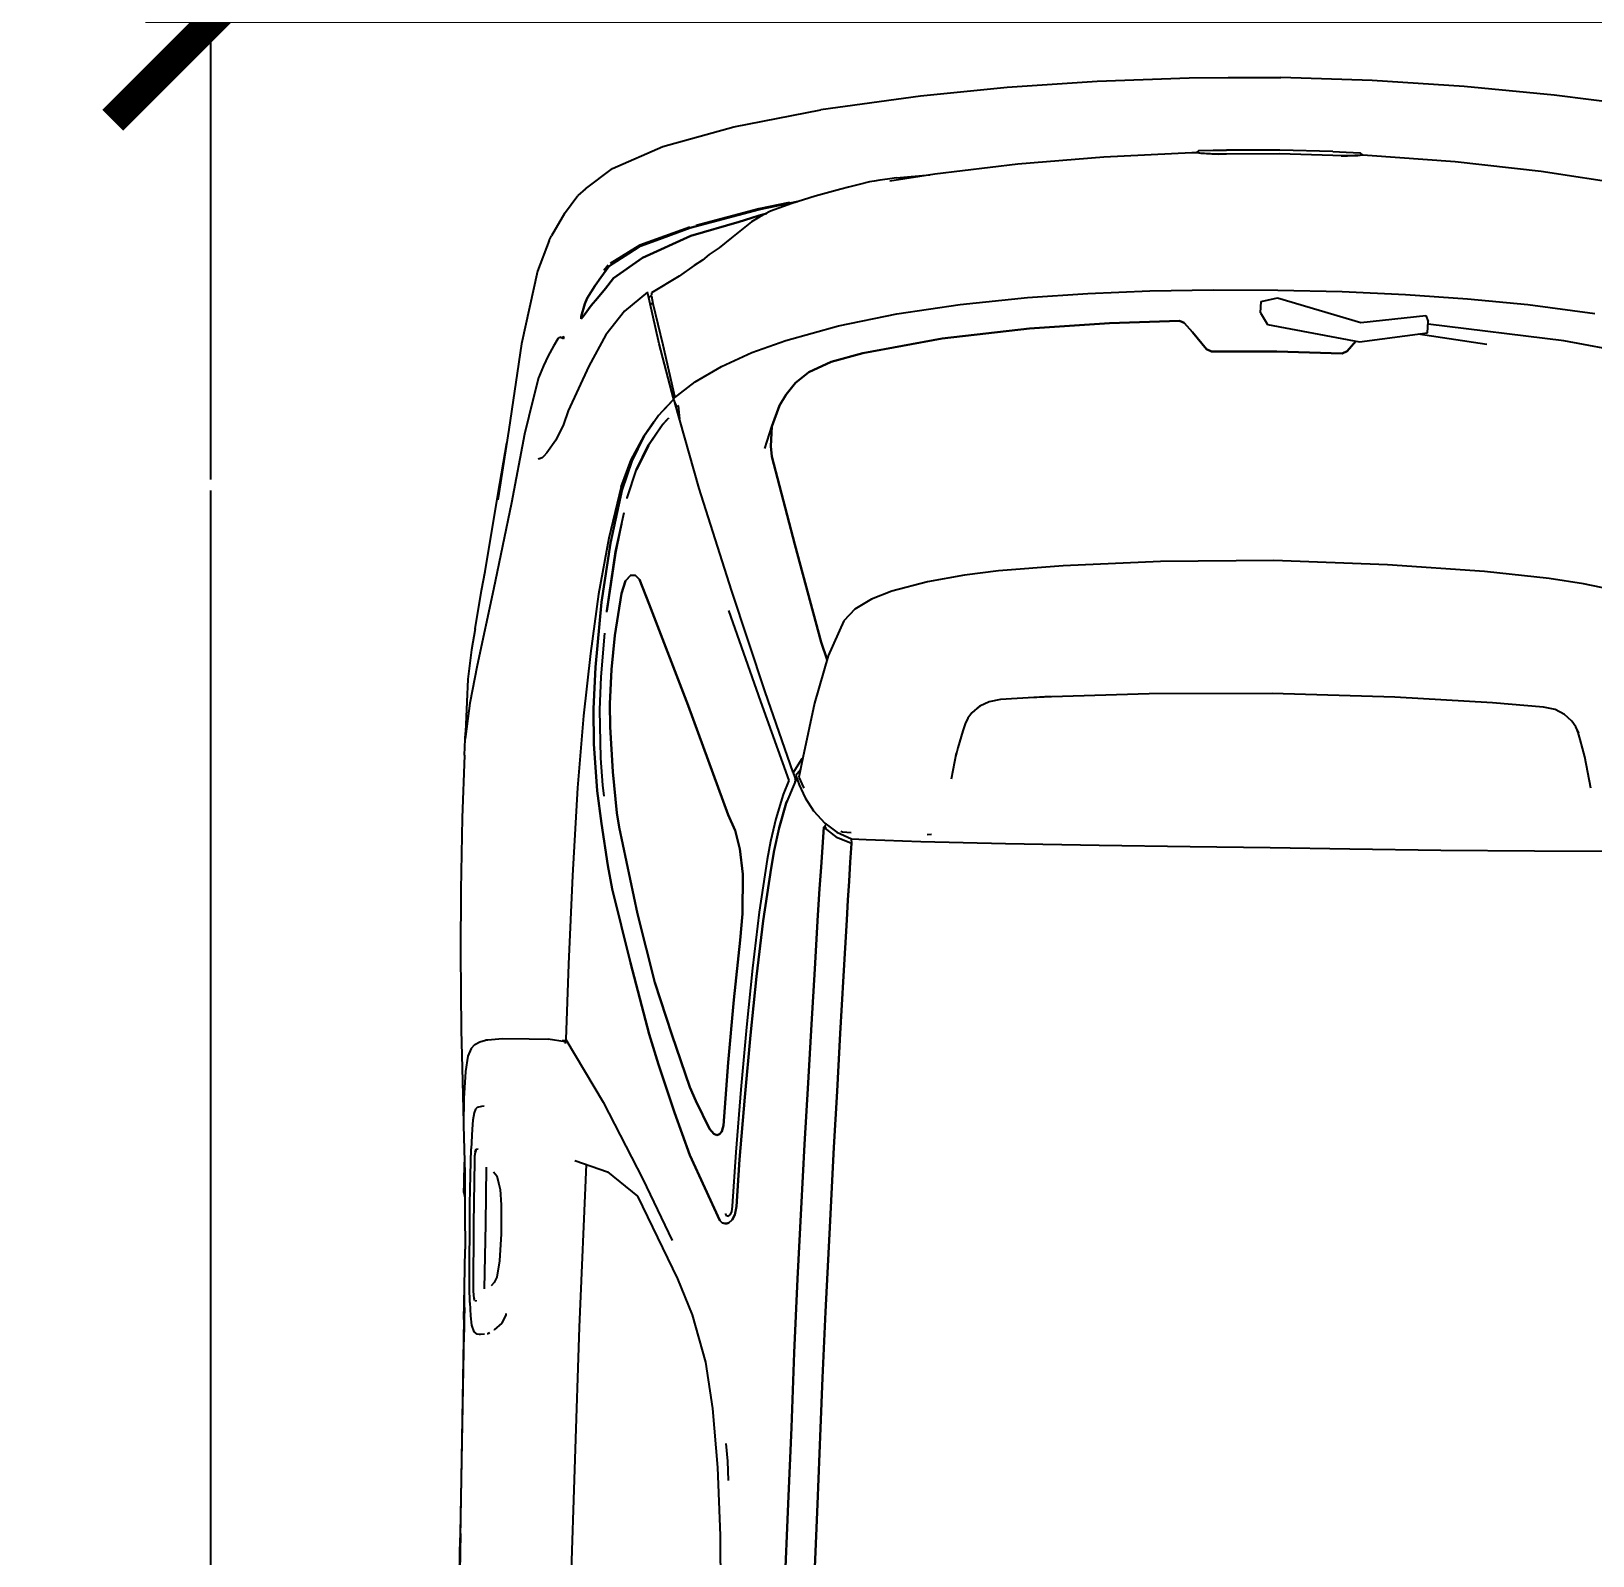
# Model space of a CAD drawing. Header units: inches. Extents: x 7915 to 10666, y -851 to 1175.
# Drawn here: x 8220.7 to 8292.4, y 277.7 to 347.7 of the extents above; entities that cross this region are included whole.
import ezdxf

# ---------------------------------------------------------------- set-up
doc = ezdxf.new("R2010")
doc.units = ezdxf.units.IN
doc.header["$LTSCALE"] = 10
doc.header["$MEASUREMENT"] = 0
doc.linetypes.add('Amconstr', pattern=[9999, 9999, 0])
doc.linetypes.add('HIDDEN', pattern=[9.525, 6.35, -3.175])
for name, color, linetype in [('CAR1', 250, 'Continuous'), ('dim', 1, 'Continuous'), ('PARK LINE', 2, 'Continuous')]:
    doc.layers.add(name, color=color, linetype=linetype)
doc.styles.add('3-16', font='arial.ttf', dxfattribs={"height": 15})
doc.dimstyles.new('3-16 INCH', dxfattribs={"dimtxt": 15, "dimasz": 9, "dimexe": 3, "dimexo": 0.5, "dimgap": 0.5, "dimtad": 1, "dimdec": 4, "dimzin": 0, "dimdsep": 46, "dimlunit": 4, "dimtxsty": '3-16', "dimblk": 'ARCHTICK', "dimcen": 8, "dimdle": 3, "dimclrd": 1, "dimclre": 8, "dimclrt": 2, "dimadec": 3, "dimazin": 0, "dimtfac": 1, "dimtdec": 4, "dimtofl": 0, "dimtmove": 2, "dimatfit": 3, "dimldrblk": 'AERO', "dimfxl": 0, "dimtolj": 1, "dimtzin": 0, "dimarcsym": 0})

# ---------------------------------------------------------------- blocks, each defined once
blk = doc.blocks.new('*U249')
at = {"layer": 'PARK LINE', "linetype": 'Amconstr', "lineweight": 25}
blk.add_line((-17.446, 4.432), (-203.535, 51.706), dxfattribs=at)
blk = doc.blocks.new('*U250')
at = {"layer": 'PARK LINE', "color": 0, "linetype": 'ByBlock', "lineweight": -2}
blk.add_blockref('*U249', (-23.637, -93.045), dxfattribs=at)
blk = doc.blocks.new('A$C6e495745')
at = {"layer": 'CAR1'}
for p, q in [((113.473, 78.573), (124.916, 78.515)), ((125.125, 78.503), (113.538, 78.57)), ((134.942, 78.482), (124.916, 78.515)), ((125.125, 78.503), (134.332, 78.47)), ((134.332, 78.47), (134.942, 78.469)), ((134.966, 78.469), (134.371, 78.469)), ((134.371, 78.469), (134.373, 78.469)), ((135.116, 78.188), (134.692, 78.132)), ((134.942, 78.482), (136.449, 78.477)), ((135.502, 78.469), (134.966, 78.469)), ((135.733, 78.225), (135.116, 78.188)), ((135.487, 78.469), (136.026, 78.472)), ((135.733, 78.225), (136.42, 78.242)), ((136.026, 78.472), (136.454, 78.474)), ((136.42, 78.242), (137.693, 78.264)), ((136.449, 78.477), (138.187, 78.477)), ((137.693, 78.264), (138.994, 78.273)), ((139.85, 78.511), (138.187, 78.477)), ((138.994, 78.273), (140.246, 78.281)), ((141.66, 78.542), (139.85, 78.511)), ((140.246, 78.281), (140.923, 78.278)), ((140.776, 78.561), (140.555, 78.523)), ((141.21, 78.561), (140.776, 78.561)), ((140.776, 78.561), (141.21, 78.561)), ((140.923, 78.278), (141.579, 78.276)), ((142.173, 78.561), (141.21, 78.561)), ((141.21, 78.561), (142.173, 78.561)), ((141.579, 78.276), (142.798, 78.258)), ((143.879, 78.622), (141.66, 78.542)), ((143.696, 78.229), (142.798, 78.258)), ((144.103, 78.197), (143.696, 78.229)), ((145.1, 78.628), (143.879, 78.622)), ((143.982, 78.623), (143.959, 78.622)), ((146.501, 78.725), (143.982, 78.623)), ((144.451, 78.145), (144.103, 78.197)), ((146.338, 78.571), (145.1, 78.628)), ((147.048, 78.472), (146.338, 78.571)), ((148.237, 78.787), (146.501, 78.725)), ((147.402, 78.323), (147.048, 78.472)), ((147.402, 78.323), (147.578, 78.16)), ((150.014, 78.839), (148.237, 78.787)), ((151.791, 78.878), (150.014, 78.839)), ((154.675, 78.902), (151.791, 78.878)), ((157.989, 78.878), (154.675, 78.902)), ((160.859, 78.82), (157.989, 78.878)), ((160.859, 78.82), (161.594, 78.797)), ((161.725, 78.787), (161.594, 78.797)), ((163.318, 78.748), (161.595, 78.797)), ((161.598, 78.796), (161.9, 78.787)), ((163.261, 78.61), (161.725, 78.787)), ((164.984, 78.285), (163.261, 78.61)), ((164.353, 78.715), (163.318, 78.748)), ((165.711, 78.558), (164.353, 78.715)), ((168.492, 77.596), (164.984, 78.285)), ((166.669, 78.408), (165.711, 78.558)), ((166.669, 78.408), (168.43, 78.135)), ((134.271, 77.709), (134.273, 77.752)), ((134.29, 77.534), (134.271, 77.709)), ((134.272, 77.769), (134.29, 77.879)), ((134.385, 78.025), (134.29, 77.879)), ((134.692, 78.132), (134.385, 78.025)), ((135.833, 77.999), (135.815, 77.916)), ((135.833, 77.999), (135.885, 78.028)), ((135.932, 78.04), (135.885, 78.028)), ((136.072, 78.064), (135.932, 78.04)), ((136.277, 78.072), (136.072, 78.064)), ((139.345, 78.097), (136.277, 78.072)), ((136.373, 77.564), (139.351, 77.534)), ((142.248, 78.102), (139.345, 78.097)), ((139.351, 77.534), (141.966, 77.536)), ((142.459, 78.096), (142.248, 78.102)), ((142.632, 78.075), (142.459, 78.096)), ((142.724, 78.038), (142.632, 78.075)), ((142.642, 78.071), (142.692, 78.064)), ((142.692, 78.064), (142.775, 78.025)), ((142.775, 78.025), (142.724, 78.038)), ((142.775, 78.025), (142.791, 77.932)), ((144.611, 78.091), (144.451, 78.145)), ((144.697, 78.006), (144.611, 78.091)), ((144.747, 77.818), (144.697, 78.006)), ((144.759, 77.683), (144.747, 77.818)), ((147.578, 78.16), (147.716, 77.931)), ((147.716, 77.931), (147.794, 77.671)), ((147.794, 77.671), (147.803, 77.641)), ((147.803, 77.641), (147.814, 77.563)), ((147.814, 77.563), (147.877, 76.887)), ((168.43, 78.135), (169.315, 77.987)), ((172.481, 76.823), (168.492, 77.596)), ((169.315, 77.987), (172.923, 77.433)), ((134.307, 77.377), (134.303, 77.41)), ((134.352, 77.303), (134.307, 77.377)), ((134.487, 77.08), (134.485, 77.083)), ((134.805, 76.735), (134.487, 77.08)), ((136.661, 77.111), (136.517, 77.259)), ((136.908, 76.991), (136.661, 77.111)), ((137.669, 76.891), (136.908, 76.991)), ((138.91, 76.832), (137.669, 76.891)), ((140.24, 76.845), (138.91, 76.832)), ((140.947, 76.901), (140.24, 76.845)), ((141.249, 76.98), (140.947, 76.901)), ((141.566, 77.069), (141.249, 76.98)), ((141.749, 77.221), (141.566, 77.069)), ((147.877, 76.887), (147.877, 75.659)), ((175.647, 76.26), (172.481, 76.823)), ((175.843, 76.994), (172.614, 77.444)), ((172.614, 77.444), (172.614, 77.444)), ((172.923, 77.433), (175.233, 77.079)), ((179.787, 76.465), (175.843, 76.994)), ((135.198, 76.564), (134.805, 76.735)), ((135.246, 76.556), (135.198, 76.564)), ((176.46, 76.08), (175.647, 76.26)), ((177.334, 75.879), (176.46, 76.08)), ((183.14, 75.78), (179.787, 76.465)), ((147.877, 75.659), (147.877, 74.786)), ((174.535, 75.529), (174.51, 75.628)), ((174.575, 75.433), (174.524, 75.555)), ((174.639, 75.358), (174.575, 75.433)), ((174.794, 75.226), (174.639, 75.358)), ((178.245, 75.664), (177.334, 75.879)), ((178.793, 75.434), (178.245, 75.664)), ((179.251, 75.229), (178.793, 75.434)), ((184.549, 75.255), (183.14, 75.78)), ((147.768, 74.003), (147.877, 74.786)), ((175.383, 74.83), (174.794, 75.226)), ((176.113, 74.487), (175.383, 74.83)), ((179.71, 74.991), (179.251, 75.229)), ((180.046, 74.79), (179.71, 74.991)), ((180.045, 74.538), (180.119, 74.699)), ((180.046, 74.79), (180.119, 74.699)), ((180.095, 74.646), (180.11, 74.638)), ((180.11, 74.638), (180.154, 74.506)), ((184.549, 75.255), (184.767, 75.15)), ((185.809, 74.572), (184.767, 75.15)), ((147.866, 73.977), (145.015, 72.232)), ((147.811, 74.001), (147.691, 74.004)), ((147.694, 73.872), (147.82, 73.972)), ((147.811, 73.972), (147.811, 74.152)), ((147.811, 73.943), (147.811, 73.965)), ((151.337, 73.904), (147.866, 73.977)), ((155.408, 73.779), (151.337, 73.904)), ((176.738, 74.269), (176.113, 74.487)), ((178.809, 73.358), (176.738, 74.269)), ((180.149, 74.522), (180.053, 74.555)), ((185.809, 74.572), (186.645, 73.972)), ((186.952, 73.625), (186.645, 73.972)), ((134.676, 73.181), (110.975, 73.651)), ((142.15, 72.97), (134.676, 73.181)), ((142.325, 73.489), (141.821, 71.987)), ((159.43, 73.604), (155.408, 73.779)), ((162.753, 73.378), (159.43, 73.604)), ((165.609, 73.097), (162.753, 73.378)), ((180.252, 72.594), (178.809, 73.358)), ((180.973, 73.742), (181.146, 73.596)), ((181.091, 73.741), (180.973, 73.742)), ((181.146, 73.596), (180.973, 73.742)), ((180.973, 73.742), (181.091, 73.741)), ((181.665, 73.572), (181.091, 73.741)), ((181.091, 73.741), (181.665, 73.572)), ((181.146, 73.596), (181.602, 73.287)), ((181.602, 73.287), (181.146, 73.596)), ((181.602, 73.287), (181.939, 73)), ((181.939, 73), (181.602, 73.287)), ((181.927, 73.469), (181.665, 73.572)), ((181.665, 73.572), (181.927, 73.469)), ((182.223, 73.302), (181.927, 73.469)), ((181.927, 73.469), (182.223, 73.302)), ((182.52, 73.114), (182.223, 73.302)), ((182.223, 73.302), (182.52, 73.114)), ((186.952, 73.625), (187.903, 72.388)), ((157.813, 72.484), (155.887, 72.168)), ((155.887, 72.168), (157.813, 72.484)), ((159.315, 72.7), (157.813, 72.484)), ((157.813, 72.484), (159.315, 72.7)), ((161.464, 72.89), (159.315, 72.7)), ((159.315, 72.7), (161.464, 72.89)), ((159.579, 72.439), (160.81, 72.551)), ((160.81, 72.551), (163.034, 72.631)), ((163.081, 72.917), (161.464, 72.89)), ((161.464, 72.89), (163.081, 72.917)), ((163.034, 72.631), (164.544, 72.596)), ((164.99, 72.862), (163.081, 72.917)), ((163.081, 72.917), (164.99, 72.862)), ((164.544, 72.596), (166.55, 72.446)), ((167.973, 72.615), (164.99, 72.862)), ((164.99, 72.862), (167.973, 72.615)), ((168.349, 72.758), (165.609, 73.097)), ((170.695, 72.243), (167.973, 72.615)), ((167.973, 72.615), (170.695, 72.243)), ((170.923, 72.331), (168.349, 72.758)), ((181.362, 71.744), (180.252, 72.594)), ((181.939, 73), (182.392, 72.636)), ((182.392, 72.636), (181.939, 73)), ((182.392, 72.636), (182.864, 72.271)), ((182.864, 72.271), (182.392, 72.636)), ((182.891, 72.858), (182.52, 73.114)), ((182.52, 73.114), (182.891, 72.858)), ((183.392, 72.494), (182.891, 72.858)), ((182.891, 72.858), (183.392, 72.494)), ((183.465, 72.531), (183.215, 72.724)), ((183.534, 72.295), (183.392, 72.494)), ((183.392, 72.494), (183.534, 72.295)), ((141.821, 71.987), (140.729, 70.595)), ((145.015, 72.232), (141.506, 70.359)), ((154.818, 71.944), (151.434, 71.058)), ((151.434, 71.058), (154.818, 71.944)), ((155.887, 72.168), (154.818, 71.944)), ((154.818, 71.944), (155.887, 72.168)), ((157.658, 71.667), (158.319, 71.777)), ((158.319, 71.777), (157.658, 71.667)), ((158.319, 71.777), (160.198, 71.99)), ((160.198, 71.99), (158.319, 71.777)), ((159.066, 72.381), (159.579, 72.439)), ((160.198, 71.99), (162.258, 72.14)), ((162.258, 72.14), (160.198, 71.99)), ((162.258, 72.14), (163.313, 72.173)), ((163.313, 72.173), (162.258, 72.14)), ((163.313, 72.173), (164.9, 72.122)), ((164.9, 72.122), (163.313, 72.173)), ((164.9, 72.122), (166.46, 71.986)), ((166.46, 71.986), (164.9, 72.122)), ((166.46, 71.986), (168.383, 71.707)), ((168.383, 71.707), (166.46, 71.986)), ((167.529, 72.372), (167.58, 72.369)), ((170.24, 72.017), (167.572, 72.369)), ((167.58, 72.369), (170.311, 72.011)), ((171.293, 71.809), (170.24, 72.017)), ((170.311, 72.011), (172.116, 71.642)), ((173.168, 71.742), (170.695, 72.243)), ((170.695, 72.243), (173.168, 71.742)), ((173.281, 71.785), (170.923, 72.331)), ((171.568, 71.754), (171.293, 71.809)), ((174.48, 71.324), (173.168, 71.742)), ((173.168, 71.742), (174.48, 71.324)), ((173.28, 71.786), (173.281, 71.785)), ((173.281, 71.785), (174.536, 71.344)), ((174.536, 71.344), (173.281, 71.785)), ((182.25, 70.708), (181.362, 71.744)), ((182.864, 72.271), (183.819, 70.959)), ((183.819, 70.959), (182.864, 72.271)), ((184.393, 71.085), (183.529, 72.435)), ((184.007, 71.596), (183.534, 72.295)), ((183.534, 72.295), (184.007, 71.596)), ((187.903, 72.388), (188.94, 70.089)), ((151.434, 71.058), (148.171, 70.161)), ((148.171, 70.161), (151.434, 71.058)), ((153.682, 70.77), (157.658, 71.667)), ((157.658, 71.667), (153.682, 70.77)), ((168.383, 71.707), (168.98, 71.54)), ((168.98, 71.54), (168.383, 71.707)), ((168.98, 71.54), (169.232, 71.291)), ((169.232, 71.291), (168.98, 71.54)), ((169.229, 71.079), (169.041, 70.889)), ((169.041, 70.889), (169.229, 71.079)), ((169.232, 71.291), (169.229, 71.079)), ((169.229, 71.079), (169.232, 71.291)), ((172.752, 71.512), (172.79, 71.504)), ((172.79, 71.504), (174.098, 71.095)), ((175.197, 70.57), (174.076, 71.102)), ((174.098, 71.095), (175.233, 70.563)), ((175.646, 70.776), (174.48, 71.324)), ((174.48, 71.324), (175.646, 70.776)), ((174.536, 71.344), (175.646, 70.776)), ((175.646, 70.776), (174.536, 71.344)), ((184.345, 71.076), (184.007, 71.596)), ((184.007, 71.596), (184.345, 71.076)), ((184.626, 70.357), (184.345, 71.076)), ((184.345, 71.076), (184.626, 70.357)), ((185.258, 68.806), (184.393, 71.085)), ((140.729, 70.595), (136.949, 68.702)), ((141.506, 70.359), (138.704, 68.972)), ((150.546, 69.934), (153.682, 70.77)), ((153.682, 70.77), (150.546, 69.934)), ((167.913, 70.429), (163.291, 68.571)), ((163.291, 68.571), (167.913, 70.429)), ((169.041, 70.889), (167.913, 70.429)), ((167.913, 70.429), (169.041, 70.889)), ((176.156, 69.93), (175.197, 70.57)), ((175.233, 70.563), (176.175, 69.934)), ((176.287, 70.332), (175.646, 70.776)), ((175.646, 70.776), (176.284, 70.335)), ((176.284, 70.335), (176.295, 70.326)), ((176.587, 70.124), (176.299, 70.323)), ((181.724, 70.45), (179.84, 69.969)), ((179.874, 70.132), (181.842, 70.614)), ((181.664, 70.571), (181.762, 70.457)), ((182.065, 70.519), (181.724, 70.45)), ((181.842, 70.614), (182.25, 70.708)), ((181.98, 70.646), (182.076, 70.534)), ((182.085, 70.519), (182.065, 70.519)), ((182.076, 70.534), (182.089, 70.512)), ((182.218, 70.518), (182.12, 70.518)), ((183.004, 69.264), (182.218, 70.518)), ((183.819, 70.959), (184.852, 68.754)), ((184.852, 68.754), (183.819, 70.959)), ((185.227, 68.784), (184.626, 70.357)), ((184.626, 70.357), (185.227, 68.784)), ((146.782, 69.71), (144.594, 68.949)), ((144.594, 68.949), (146.782, 69.71)), ((148.171, 70.161), (146.782, 69.71)), ((146.782, 69.71), (148.171, 70.161)), ((148.164, 69.11), (150.546, 69.934)), ((150.546, 69.934), (148.164, 69.11)), ((176.466, 69.655), (176.156, 69.93)), ((176.175, 69.934), (176.467, 69.664)), ((176.467, 69.664), (176.459, 69.661)), ((176.968, 69.772), (176.587, 70.124)), ((176.877, 69.856), (176.879, 69.854)), ((176.879, 69.854), (177.328, 69.439)), ((177.328, 69.439), (176.968, 69.772)), ((177.379, 69.44), (179.874, 70.132)), ((179.84, 69.969), (177.427, 69.381)), ((188.94, 70.089), (189.889, 66.85)), ((144.594, 68.949), (142.645, 68.211)), ((142.645, 68.211), (144.594, 68.949)), ((145.761, 68.249), (148.164, 69.11)), ((148.164, 69.11), (145.761, 68.249)), ((173.268, 68.203), (177.194, 69.385)), ((177.038, 69.224), (176.451, 69.162)), ((177.075, 69.337), (177.003, 69.268)), ((177.054, 69.203), (177.003, 69.268)), ((177.367, 69.455), (177.075, 69.337)), ((177.133, 69.361), (177.128, 69.365)), ((177.367, 69.455), (178.161, 68.454)), ((183.497, 68.574), (183.004, 69.264)), ((136.949, 68.702), (135.309, 68.002)), ((142.645, 68.211), (139.657, 66.787)), ((139.657, 66.787), (142.645, 68.211)), ((145.135, 67.968), (145.761, 68.249)), ((145.761, 68.249), (145.135, 67.968)), ((163.291, 68.571), (158.296, 66.665)), ((158.296, 66.665), (163.291, 68.571)), ((168.61, 66.662), (173.268, 68.203)), ((178.161, 68.454), (178.882, 67.256)), ((183.746, 68.208), (183.497, 68.574)), ((184.009, 67.896), (183.746, 68.208)), ((184.852, 68.754), (185.53, 66.54)), ((185.53, 66.54), (184.852, 68.754)), ((186.11, 65.635), (185.227, 68.784)), ((185.227, 68.784), (186.11, 65.635)), ((186.144, 65.639), (185.343, 68.508)), ((135.309, 68.002), (133.149, 67.357)), ((143.867, 67.323), (145.135, 67.968)), ((145.135, 67.968), (143.867, 67.323)), ((184.33, 67.438), (184.009, 67.896)), ((184.793, 66.886), (184.33, 67.438)), ((128.314, 66.738), (125.201, 66.579)), ((131.016, 67.002), (128.314, 66.738)), ((133.149, 67.357), (131.016, 67.002)), ((139.657, 66.787), (139.56, 66.68)), ((139.56, 66.68), (139.657, 66.787)), ((143.579, 66.977), (143.628, 67.124)), ((143.628, 67.124), (143.579, 66.977)), ((143.629, 66.87), (143.579, 66.977)), ((143.579, 66.977), (143.629, 66.87)), ((143.628, 67.124), (143.867, 67.323)), ((143.867, 67.323), (143.628, 67.124)), ((143.747, 66.76), (143.629, 66.87)), ((143.629, 66.87), (143.747, 66.76)), ((143.913, 66.708), (143.747, 66.76)), ((143.747, 66.76), (143.765, 66.756)), ((143.747, 66.76), (143.913, 66.708)), ((167.679, 66.787), (163.514, 65.26)), ((178.882, 67.256), (179.532, 65.878)), ((185.535, 65.973), (184.793, 66.886)), ((189.889, 66.85), (190.724, 62.862)), ((125.201, 66.579), (121.984, 66.507)), ((128.618, 66.281), (127.72, 66.244)), ((129.43, 66.373), (128.618, 66.281)), ((139.56, 66.68), (139.524, 66.567)), ((139.524, 66.567), (139.56, 66.68)), ((139.524, 66.567), (139.525, 66.473)), ((139.525, 66.473), (139.524, 66.567)), ((139.524, 66.567), (139.525, 66.559)), ((139.525, 66.473), (139.552, 66.375)), ((139.552, 66.375), (139.525, 66.473)), ((139.551, 66.383), (139.552, 66.375)), ((139.552, 66.375), (139.699, 66.227)), ((139.699, 66.227), (139.552, 66.375)), ((139.699, 66.227), (139.925, 66.109)), ((139.925, 66.109), (139.699, 66.227)), ((139.927, 66.34), (139.85, 66.439)), ((139.861, 66.425), (139.868, 66.47)), ((139.868, 66.47), (139.98, 66.541)), ((139.925, 66.109), (140.32, 66.04)), ((140.32, 66.04), (139.925, 66.109)), ((140.069, 66.266), (139.927, 66.34)), ((140.32, 66.228), (140.069, 66.266)), ((142.814, 66.105), (140.32, 66.228)), ((140.32, 66.04), (142.468, 65.925)), ((142.468, 65.925), (140.32, 66.04)), ((145.689, 65.905), (142.814, 66.105)), ((144.029, 66.691), (143.913, 66.708)), ((143.913, 66.708), (144.029, 66.691)), ((144.019, 66.694), (144.029, 66.691)), ((146.921, 66.508), (144.029, 66.691)), ((144.029, 66.691), (146.921, 66.508)), ((149.804, 66.292), (146.921, 66.508)), ((146.921, 66.508), (149.804, 66.292)), ((152.545, 66.043), (149.804, 66.292)), ((149.804, 66.292), (152.545, 66.043)), ((153.753, 65.939), (152.545, 66.043)), ((152.545, 66.043), (153.753, 65.939)), ((156.742, 66.104), (155.575, 65.963)), ((155.575, 65.963), (156.742, 66.104)), ((157.579, 66.334), (156.742, 66.104)), ((156.742, 66.104), (157.579, 66.334)), ((158.296, 66.665), (157.579, 66.334)), ((157.579, 66.334), (158.296, 66.665)), ((163.964, 65.044), (168.61, 66.662)), ((185.53, 66.54), (185.703, 66.007)), ((185.703, 66.007), (185.53, 66.54)), ((185.703, 66.007), (185.831, 65.632)), ((185.831, 65.632), (185.703, 66.007)), ((142.468, 65.925), (145.345, 65.725)), ((145.345, 65.725), (142.468, 65.925)), ((145.345, 65.725), (148.185, 65.502)), ((148.185, 65.502), (145.345, 65.725)), ((148.552, 65.69), (145.689, 65.905)), ((148.185, 65.502), (150.884, 65.263)), ((150.884, 65.263), (148.185, 65.502)), ((151.261, 65.45), (148.552, 65.69)), ((153.851, 65.183), (151.261, 65.45)), ((155.575, 65.963), (153.753, 65.939)), ((153.753, 65.939), (155.575, 65.963)), ((179.532, 65.878), (180.116, 64.328)), ((185.773, 65.595), (185.535, 65.973)), ((186.035, 65.104), (185.773, 65.595)), ((185.831, 65.632), (185.898, 65.399)), ((185.898, 65.399), (185.831, 65.632)), ((185.898, 65.399), (185.937, 65.288)), ((185.937, 65.288), (185.898, 65.399)), ((186.502, 63.855), (186.11, 65.635)), ((186.11, 65.635), (186.502, 63.855)), ((186.451, 64.24), (186.144, 65.639)), ((150.884, 65.263), (153.445, 64.989)), ((153.445, 64.989), (150.884, 65.263)), ((153.445, 64.989), (155.873, 64.661)), ((155.873, 64.661), (153.445, 64.989)), ((156.273, 64.847), (153.851, 65.183)), ((155.873, 64.661), (156.682, 64.528)), ((156.682, 64.528), (155.873, 64.661)), ((157.096, 64.708), (156.273, 64.847)), ((158.143, 64.482), (157.096, 64.708)), ((163.514, 65.26), (159.907, 63.902)), ((160.273, 63.708), (163.964, 65.044)), ((170.748, 63.779), (174.783, 64.892)), ((174.783, 64.892), (170.748, 63.779)), ((174.783, 64.892), (175.25, 64.947)), ((175.25, 64.947), (174.783, 64.892)), ((175.142, 65.212), (175.226, 65.184)), ((175.142, 65.212), (176.15, 64.904)), ((175.25, 64.947), (176.15, 64.904)), ((176.15, 64.904), (175.25, 64.947)), ((176.15, 64.904), (177.116, 64.567)), ((177.116, 64.567), (176.15, 64.904)), ((177.116, 64.567), (177.631, 64.267)), ((177.631, 64.267), (177.116, 64.567)), ((186.412, 64.136), (186.035, 65.104)), ((156.682, 64.528), (157.727, 64.315)), ((157.727, 64.315), (156.682, 64.528)), ((157.727, 64.315), (158.86, 64.006)), ((158.86, 64.006), (157.727, 64.315)), ((159.264, 64.157), (158.143, 64.482)), ((158.86, 64.006), (158.971, 63.962)), ((159.931, 63.584), (158.86, 64.006)), ((159.907, 63.902), (159.264, 64.157)), ((159.91, 63.903), (159.907, 63.902)), ((177.631, 64.267), (178.168, 63.858)), ((178.168, 63.858), (177.631, 64.267)), ((178.168, 63.858), (178.666, 63.239)), ((178.666, 63.239), (178.168, 63.858)), ((180.116, 64.328), (180.821, 61.915)), ((186.752, 63.073), (186.412, 64.136)), ((126.687, 63.472), (122.158, 63.605)), ((122.158, 63.605), (126.687, 63.472)), ((130.197, 63.375), (126.687, 63.472)), ((126.687, 63.472), (130.197, 63.375)), ((133.634, 63.286), (130.197, 63.375)), ((130.197, 63.375), (133.634, 63.286)), ((137.034, 63.185), (133.634, 63.286)), ((133.634, 63.286), (137.034, 63.185)), ((140.269, 63.071), (137.034, 63.185)), ((137.034, 63.185), (140.269, 63.071)), ((159.119, 63.14), (158.537, 62.756)), ((159.717, 63.422), (159.119, 63.14)), ((159.593, 63.223), (159.562, 63.203)), ((160.062, 63.442), (159.593, 63.223)), ((160.149, 63.584), (159.717, 63.422)), ((159.857, 63.613), (159.931, 63.584)), ((160.259, 63.716), (159.926, 63.579)), ((159.926, 63.579), (159.948, 63.509)), ((159.931, 63.584), (159.993, 63.607)), ((159.931, 63.581), (159.931, 63.584)), ((159.933, 63.503), (159.932, 63.561)), ((160.361, 63.39), (160.062, 63.442)), ((160.413, 63.38), (160.149, 63.584)), ((160.259, 63.716), (160.93, 63.306)), ((160.662, 63.334), (160.361, 63.39)), ((160.962, 63.28), (160.662, 63.334)), ((160.93, 63.306), (160.958, 63.281)), ((163.478, 62.774), (160.962, 63.28)), ((166.276, 62.504), (170.748, 63.779)), ((170.748, 63.779), (166.276, 62.504)), ((178.666, 63.239), (179.159, 62.228)), ((179.159, 62.228), (178.666, 63.239)), ((143.207, 62.951), (140.269, 63.071)), ((140.269, 63.071), (143.207, 62.951)), ((146.039, 62.823), (143.207, 62.951)), ((143.207, 62.951), (146.039, 62.823)), ((148.722, 62.7), (146.039, 62.823)), ((146.039, 62.823), (148.722, 62.7)), ((151.28, 62.585), (148.722, 62.7)), ((148.722, 62.7), (151.28, 62.585)), ((153.736, 62.478), (151.28, 62.585)), ((151.28, 62.585), (153.736, 62.478)), ((154.954, 62.422), (153.736, 62.478)), ((153.736, 62.478), (154.954, 62.422)), ((155.956, 62.368), (154.954, 62.422)), ((154.954, 62.422), (155.956, 62.368)), ((158.537, 62.756), (157.971, 62.215)), ((165.664, 62.169), (163.478, 62.774)), ((165.476, 62.221), (166.276, 62.504)), ((166.276, 62.504), (165.476, 62.221)), ((187.102, 61.896), (186.752, 63.073)), ((191.425, 58.292), (190.724, 62.862)), ((122.175, 62.26), (126.688, 62.13)), ((126.688, 62.13), (122.175, 62.26)), ((126.688, 62.13), (130.193, 62.034)), ((130.193, 62.034), (126.688, 62.13)), ((130.193, 62.034), (132.498, 61.972)), ((132.498, 61.972), (130.193, 62.034)), ((132.498, 61.972), (135.528, 61.874)), ((135.528, 61.874), (132.498, 61.972)), ((135.528, 61.874), (139.113, 61.746)), ((139.113, 61.746), (135.528, 61.874)), ((139.113, 61.746), (143.079, 61.595)), ((143.079, 61.595), (139.113, 61.746)), ((156.862, 62.318), (155.956, 62.368)), ((155.956, 62.368), (156.862, 62.318)), ((157.793, 62.273), (156.862, 62.318)), ((156.862, 62.318), (157.793, 62.273)), ((157.307, 61.625), (157.793, 62.273)), ((157.971, 62.215), (157.571, 61.666)), ((157.793, 62.186), (157.73, 62.189)), ((157.793, 62.273), (157.922, 62.148)), ((157.84, 62.228), (157.793, 62.186)), ((167.275, 61.483), (165.664, 62.169)), ((179.159, 62.228), (179.581, 60.773)), ((179.581, 60.773), (179.159, 62.228)), ((180.821, 61.915), (181.405, 59.24)), ((187.196, 61.546), (187.102, 61.896)), ((143.079, 61.595), (145.679, 61.492)), ((145.679, 61.492), (143.079, 61.595)), ((145.679, 61.492), (148.32, 61.382)), ((148.32, 61.382), (145.679, 61.492)), ((148.32, 61.382), (150.957, 61.268)), ((150.957, 61.268), (148.32, 61.382)), ((150.957, 61.268), (153.55, 61.153)), ((153.55, 61.153), (150.957, 61.268)), ((153.55, 61.153), (154.446, 61.112)), ((154.446, 61.112), (153.55, 61.153)), ((154.446, 61.112), (155.328, 61.071)), ((155.328, 61.071), (154.446, 61.112)), ((155.328, 61.071), (156.196, 61.03)), ((156.196, 61.03), (155.328, 61.071)), ((156.196, 61.03), (157.048, 60.989)), ((157.048, 60.989), (156.196, 61.03)), ((157.048, 60.989), (157.307, 61.625)), ((157.27, 60.998), (157.048, 60.989)), ((157.266, 60.989), (157.246, 60.307)), ((157.571, 61.666), (157.266, 60.989)), ((157.585, 61.413), (157.562, 61.006)), ((157.611, 61.483), (157.585, 61.413)), ((167.819, 60.985), (167.275, 61.483)), ((168.281, 60.228), (167.819, 60.985)), ((187.326, 61.056), (187.196, 61.546)), ((187.449, 60.584), (187.326, 61.056)), ((157.246, 60.307), (157.226, 59.461)), ((179.581, 60.773), (180.302, 57.138)), ((180.302, 57.138), (179.581, 60.773)), ((187.492, 60.371), (187.449, 60.584)), ((187.529, 60.109), (187.492, 60.371)), ((168.668, 59.288), (168.281, 60.228)), ((187.513, 59.647), (187.856, 57.578)), ((187.587, 59.759), (187.529, 60.109)), ((187.66, 59.343), (187.587, 59.759)), ((157.226, 59.461), (157.21, 58.637)), ((169.12, 57.659), (168.668, 59.288)), ((181.405, 59.24), (181.876, 56.339)), ((187.66, 59.343), (187.816, 57.814)), ((157.21, 58.637), (157.196, 57.805)), ((191.875, 54.323), (191.425, 58.292)), ((157.196, 57.805), (157.153, 53.909)), ((157.513, 57.521), (157.541, 57.315)), ((169.445, 55.973), (169.113, 57.657)), ((187.856, 57.578), (188.369, 53.785)), ((180.302, 57.138), (180.819, 53.131)), ((180.819, 53.131), (180.302, 57.138)), ((161.272, 56.229), (160.068, 56.452)), ((161.509, 56.163), (161.092, 56.256)), ((162.3, 55.942), (161.509, 56.163)), ((169.668, 54.414), (169.445, 55.973)), ((181.876, 56.339), (182.238, 53.251)), ((162.624, 55.84), (162.3, 55.942)), ((162.884, 55.717), (162.624, 55.84)), ((163.137, 55.535), (162.884, 55.717)), ((163.443, 55.19), (163.137, 55.535)), ((163.451, 55.174), (163.33, 55.318)), ((163.654, 54.758), (163.451, 55.174)), ((163.761, 54.232), (163.654, 54.758)), ((157.153, 53.909), (157.131, 49.612)), ((163.93, 51.934), (163.761, 54.232)), ((169.943, 51.439), (169.668, 54.414)), ((192.21, 50.186), (191.875, 54.323)), ((180.819, 53.131), (181.116, 49.465)), ((181.116, 49.465), (180.819, 53.131)), ((182.238, 53.251), (182.467, 50.482)), ((188.369, 53.785), (188.754, 49.83)), ((163.925, 51.885), (163.859, 52.897)), ((164.12, 47.403), (163.925, 51.885)), ((170.199, 46.976), (169.943, 51.439)), ((182.467, 50.482), (182.625, 47.629)), ((157.131, 49.612), (157.127, 45.424)), ((188.754, 49.83), (188.997, 45.795)), ((192.422, 45.965), (192.21, 50.186)), ((181.116, 49.465), (181.265, 46.255)), ((181.265, 46.255), (181.116, 49.465)), ((164.216, 41.759), (164.12, 47.403)), ((182.625, 47.629), (182.717, 44.714)), ((170.321, 41.759), (170.199, 46.976)), ((181.183, 46.035), (180.759, 45.65)), ((180.759, 45.65), (181.183, 46.035)), ((181.265, 46.255), (181.183, 46.035)), ((181.183, 46.035), (181.265, 46.255)), ((192.496, 41.759), (192.422, 45.965)), ((157.127, 45.424), (157.138, 41.759)), ((180.759, 45.65), (179.981, 44.99)), ((179.981, 44.99), (180.759, 45.65)), ((188.953, 44.938), (188.964, 45.206)), ((188.964, 45.206), (188.979, 45.433)), ((188.979, 45.375), (188.964, 45.124)), ((188.979, 45.433), (188.999, 45.589)), ((189.009, 45.573), (188.979, 45.375)), ((188.997, 45.795), (189.001, 45.6)), ((188.999, 45.589), (189.001, 45.6)), ((189.101, 45.468), (189.009, 45.573)), ((189.101, 45.468), (189.121, 44.809)), ((179.981, 44.99), (179.877, 44.766)), ((179.877, 44.766), (179.981, 44.99)), ((179.877, 44.766), (179.927, 41.759)), ((179.927, 41.759), (179.877, 44.766)), ((182.717, 44.714), (182.744, 41.759)), ((188.948, 44.611), (188.953, 44.938)), ((188.952, 44.202), (188.948, 44.611)), ((188.953, 44.872), (188.949, 44.579)), ((188.964, 45.124), (188.953, 44.872)), ((189.121, 44.809), (189.137, 44.198)), ((189, 41.759), (188.952, 44.202)), ((189.171, 41.759), (189.137, 44.198)), ((192.499, 41.759), (192.453, 44.173)), ((181.691, 42.541), (181.159, 42.215)), ((181.691, 42.541), (182.202, 42.521)), ((182.202, 42.521), (182.389, 41.77)), ((157.138, 41.759), (157.127, 38.095)), ((164.12, 36.116), (164.216, 41.759)), ((170.199, 36.541), (170.321, 41.759)), ((179.927, 41.759), (179.877, 38.753)), ((179.877, 38.753), (179.927, 41.759)), ((181.159, 42.215), (180.41, 37.967)), ((182.389, 41.77), (181.301, 37.929)), ((182.744, 41.759), (182.717, 38.805)), ((188.952, 39.316), (189, 41.759)), ((189.137, 39.321), (189.171, 41.759)), ((192.422, 37.552), (192.499, 41.759)), ((179.877, 38.753), (179.981, 38.528)), ((179.981, 38.528), (179.877, 38.753)), ((182.717, 38.805), (182.625, 35.889)), ((188.948, 38.908), (188.952, 39.316)), ((188.953, 38.581), (188.948, 38.908)), ((188.949, 38.938), (188.953, 38.646)), ((189.137, 39.321), (189.121, 38.71)), ((157.127, 38.095), (157.131, 33.906)), ((179.981, 38.528), (180.44, 38.138)), ((180.44, 38.138), (179.981, 38.528)), ((188.953, 38.646), (188.964, 38.395)), ((188.964, 38.312), (188.953, 38.581)), ((188.964, 38.395), (188.979, 38.168)), ((188.979, 38.086), (188.964, 38.312)), ((188.979, 38.168), (189.009, 37.95)), ((188.999, 37.929), (188.979, 38.086)), ((189.009, 37.95), (189.101, 38.056)), ((189.121, 38.71), (189.101, 38.056)), ((180.41, 37.967), (180.88, 34.847)), ((181.301, 37.929), (181.668, 34.945)), ((188.997, 37.724), (188.754, 33.689)), ((189.001, 37.918), (188.997, 37.724)), ((189.001, 37.918), (188.999, 37.929)), ((192.21, 33.332), (192.422, 37.552)), ((163.925, 31.634), (164.12, 36.116)), ((169.943, 32.079), (170.199, 36.541)), ((182.625, 35.889), (182.467, 33.036)), ((180.816, 35.275), (180.397, 32.119)), ((180.6, 28.593), (181.274, 34.83)), ((180.88, 34.847), (181.391, 34.825)), ((181.668, 34.945), (181.391, 34.825)), ((157.131, 33.906), (157.153, 29.609)), ((182.467, 33.036), (182.238, 30.267)), ((188.754, 33.689), (188.369, 29.733)), ((191.875, 29.194), (192.21, 33.332)), ((163.761, 29.287), (163.925, 31.634)), ((169.668, 29.104), (169.943, 32.079)), ((182.238, 30.267), (181.876, 27.18)), ((157.153, 29.609), (157.196, 25.714)), ((188.369, 29.733), (187.816, 25.702)), ((163.439, 28.321), (163.652, 28.756)), ((163.652, 28.756), (163.761, 29.287)), ((169.442, 27.528), (169.668, 29.104)), ((191.425, 25.227), (191.875, 29.194)), ((163.127, 27.975), (163.446, 28.335)), ((179.458, 22.056), (180.6, 28.593)), ((160.068, 27.066), (161.509, 27.356)), ((161.509, 27.356), (162.3, 27.577)), ((162.3, 27.577), (162.619, 27.676)), ((162.588, 27.651), (162.876, 27.796)), ((162.619, 27.676), (162.811, 27.763)), ((162.876, 27.796), (163.127, 27.975)), ((169.113, 25.827), (169.442, 27.528))]:
    blk.add_line(p, q, dxfattribs=at)
blk = doc.blocks.new('_ArchTick')
at = {"color": 0, "const_width": 0.15}
blk.add_lwpolyline([(-0.5, -0.5), (0.5, 0.5)], dxfattribs=at)
blk = doc.blocks.new('*D262')
at = {"layer": 'Defpoints', "color": 0}
for p in [(8228.96, 348.108), (8228.96, 326.605), (8324.96, 326.605)]:
    blk.add_point(p, dxfattribs=at)
at = {"layer": 'dim', "color": 8, "linetype": 'HIDDEN', "lineweight": -2}
for p, q in [((8228.96, 327.105), (8228.96, 351.108)), ((8324.96, 327.105), (8324.96, 351.108))]:
    blk.add_line(p, q, dxfattribs=at)
at = {"layer": 'dim', "color": 1, "lineweight": -2}
blk.add_line((8327.96, 348.108), (8225.96, 348.108), dxfattribs=at)
at = {"layer": 'dim', "color": 1, "lineweight": -2, "xscale": 9, "yscale": 9, "zscale": 9, "rotation": 180}
blk.add_blockref('_ArchTick', (8228.96, 348.108), dxfattribs=at)
at = {"layer": 'dim', "color": 1, "lineweight": -2, "xscale": 9, "yscale": 9, "zscale": 9}
blk.add_blockref('_ArchTick', (8324.96, 348.108), dxfattribs=at)
at = {"layer": 'dim', "color": 2, "insert": (8276.96, 356.267), "char_height": 15, "attachment_point": 5, "style": '3-16'}
blk.add_mtext("\\A1;8'", dxfattribs=at)
blk = doc.blocks.new('AERO')
blk.add_line((0, 0), (-1, 0))
blk.add_lwpolyline([(-0.7071, 0.7071), (0, 0), (-0.7071, -0.7071)])
blk = doc.blocks.new('*D277')
at = {"layer": 'Defpoints', "color": 0}
for p in [(8324.96, 384.447), (8324.96, 350.03), (8132.96, 341.605)]:
    blk.add_point(p, dxfattribs=at)
at = {"layer": 'dim', "color": 8, "linetype": 'HIDDEN', "lineweight": -2}
for p, q in [((8132.96, 342.105), (8132.96, 387.447)), ((8324.96, 350.53), (8324.96, 387.447))]:
    blk.add_line(p, q, dxfattribs=at)
at = {"layer": 'dim', "color": 1, "lineweight": -2}
blk.add_line((8129.96, 384.447), (8327.96, 384.447), dxfattribs=at)
at = {"layer": 'dim', "color": 1, "lineweight": -2, "xscale": 9, "yscale": 9, "zscale": 9, "rotation": 180}
blk.add_blockref('_ArchTick', (8132.96, 384.447), dxfattribs=at)
at = {"layer": 'dim', "color": 1, "lineweight": -2, "xscale": 9, "yscale": 9, "zscale": 9}
blk.add_blockref('_ArchTick', (8324.96, 384.447), dxfattribs=at)
at = {"layer": 'dim', "color": 2, "insert": (8228.96, 392.605), "char_height": 15, "attachment_point": 5, "style": '3-16'}
blk.add_mtext("\\A1;16'", dxfattribs=at)

msp = doc.modelspace()

# ---------------------------------------------------------------- block references
at = {"layer": 'CAR1', "rotation": 89.20356761791079}
msp.add_blockref('A$C6e495745', (8317.19155, 152.50636), dxfattribs=at)
at = {"layer": 'PARK LINE', "linetype": 'Amconstr', "lineweight": 25, "xscale": -1, "rotation": 75.74619111740876}
msp.add_blockref('*U250', (8132.95978, 116.60467), dxfattribs=at)

# ---------------------------------------------------------------- dimensions: what is measured, and where the dimension line sits
at = {"layer": 'dim', "color": 1}
dim = msp.add_linear_dim(base=(8324.95978, 384.44668), p1=(8132.95978, 341.60467), p2=(8324.95978, 350.03029), dimstyle='3-16 INCH', dxfattribs=at)
dim.commit()
dim.dimension.update_dxf_attribs({"geometry": '*D277', "text_midpoint": (8228.95978, 392.60528)})
at = {"layer": 'dim'}
dim = msp.add_linear_dim(base=(8228.95978, 348.10849), p1=(8324.95978, 326.60467), p2=(8228.95978, 326.60467), dimstyle='3-16 INCH', dxfattribs=at)
dim.commit()
dim.dimension.update_dxf_attribs({"geometry": '*D262', "text_midpoint": (8276.95978, 356.26709)})

doc.saveas('drawing.dxf')
